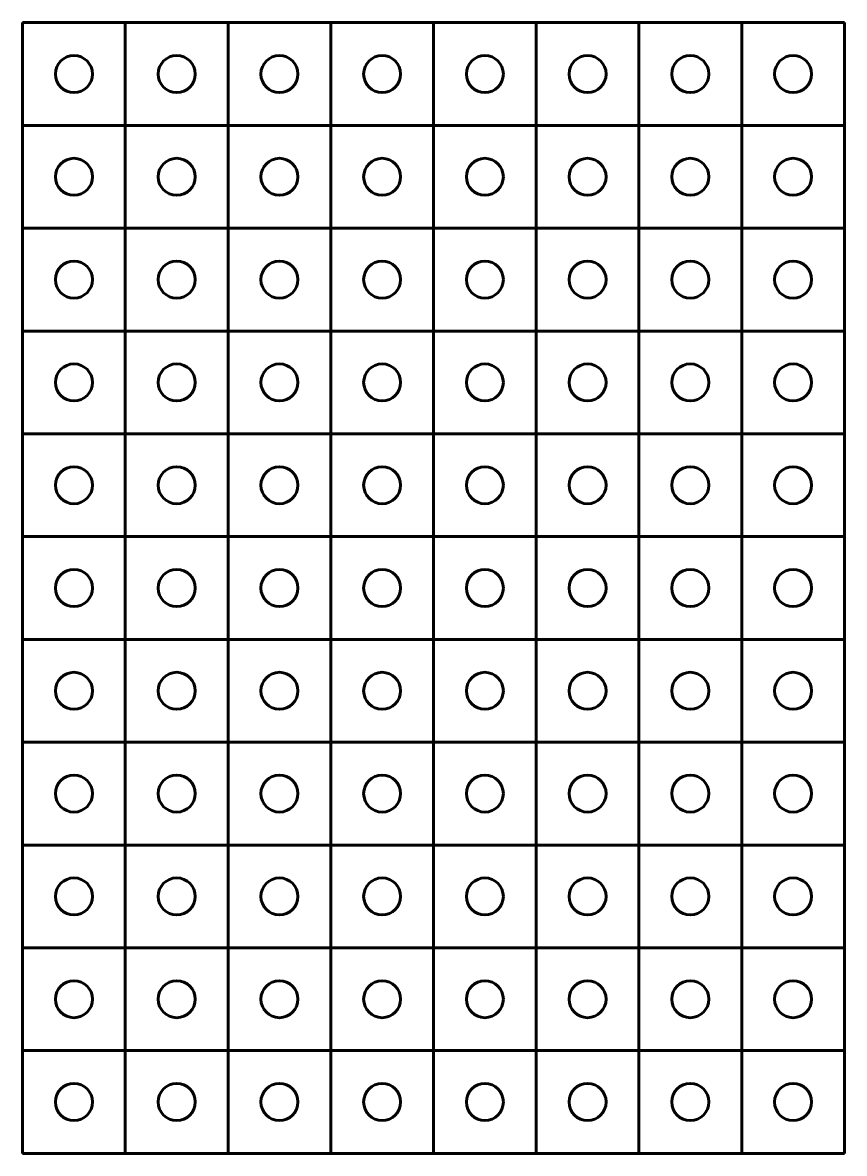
# Model space of a CAD drawing. Header units: millimetres. Extents: x -1927 to 2668, y -5887 to -3281.
# Drawn here: x -855 to -455, y -5828 to -5278 of the extents above; entities that cross this region are included whole.
import ezdxf

# ---------------------------------------------------------------- set-up
doc = ezdxf.new("R2010")
doc.units = ezdxf.units.MM
doc.linetypes.add('K5LT_BASIC', pattern=[0])

# ---------------------------------------------------------------- blocks, each defined once
blk = doc.blocks.new('U601')
at = {"color": 150, "linetype": 'K5LT_BASIC', "lineweight": 60, "true_color": 0x0080ff}
for p, q in [((-804.93, -5777.96), (-854.93, -5777.96)), ((-854.93, -5777.96), (-854.93, -5827.96)), ((-804.93, -5827.96), (-804.93, -5777.96)), ((-854.93, -5827.96), (-804.93, -5827.96))]:
    blk.add_line(p, q, dxfattribs=at)
blk = doc.blocks.new('U602')
at = {"color": 150, "linetype": 'K5LT_BASIC', "lineweight": 60, "true_color": 0x0080ff}
for p, q in [((-804.93, -5727.96), (-854.93, -5727.96)), ((-854.93, -5727.96), (-854.93, -5777.96)), ((-804.93, -5777.96), (-804.93, -5727.96)), ((-854.93, -5777.96), (-804.93, -5777.96))]:
    blk.add_line(p, q, dxfattribs=at)
blk = doc.blocks.new('U603')
at = {"color": 150, "linetype": 'K5LT_BASIC', "lineweight": 60, "true_color": 0x0080ff}
for p, q in [((-804.93, -5677.96), (-854.93, -5677.96)), ((-854.93, -5677.96), (-854.93, -5727.96)), ((-804.93, -5727.96), (-804.93, -5677.96)), ((-854.93, -5727.96), (-804.93, -5727.96))]:
    blk.add_line(p, q, dxfattribs=at)
blk = doc.blocks.new('U604')
at = {"color": 150, "linetype": 'K5LT_BASIC', "lineweight": 60, "true_color": 0x0080ff}
for p, q in [((-804.93, -5627.96), (-854.93, -5627.96)), ((-854.93, -5627.96), (-854.93, -5677.96)), ((-804.93, -5677.96), (-804.93, -5627.96)), ((-854.93, -5677.96), (-804.93, -5677.96))]:
    blk.add_line(p, q, dxfattribs=at)
blk = doc.blocks.new('U605')
at = {"color": 150, "linetype": 'K5LT_BASIC', "lineweight": 60, "true_color": 0x0080ff}
for p, q in [((-804.93, -5577.96), (-854.93, -5577.96)), ((-854.93, -5577.96), (-854.93, -5627.96)), ((-804.93, -5627.96), (-804.93, -5577.96)), ((-854.93, -5627.96), (-804.93, -5627.96))]:
    blk.add_line(p, q, dxfattribs=at)
blk = doc.blocks.new('U606')
at = {"color": 150, "linetype": 'K5LT_BASIC', "lineweight": 60, "true_color": 0x0080ff}
for p, q in [((-804.93, -5527.96), (-854.93, -5527.96)), ((-854.93, -5527.96), (-854.93, -5577.96)), ((-804.93, -5577.96), (-804.93, -5527.96)), ((-854.93, -5577.96), (-804.93, -5577.96))]:
    blk.add_line(p, q, dxfattribs=at)
blk = doc.blocks.new('U607')
at = {"color": 150, "linetype": 'K5LT_BASIC', "lineweight": 60, "true_color": 0x0080ff}
for p, q in [((-804.93, -5477.96), (-854.93, -5477.96)), ((-854.93, -5477.96), (-854.93, -5527.96)), ((-804.93, -5527.96), (-804.93, -5477.96)), ((-854.93, -5527.96), (-804.93, -5527.96))]:
    blk.add_line(p, q, dxfattribs=at)
blk = doc.blocks.new('U608')
at = {"color": 150, "linetype": 'K5LT_BASIC', "lineweight": 60, "true_color": 0x0080ff}
for p, q in [((-804.93, -5427.96), (-854.93, -5427.96)), ((-854.93, -5427.96), (-854.93, -5477.96)), ((-804.93, -5477.96), (-804.93, -5427.96)), ((-854.93, -5477.96), (-804.93, -5477.96))]:
    blk.add_line(p, q, dxfattribs=at)
blk = doc.blocks.new('U609')
at = {"color": 150, "linetype": 'K5LT_BASIC', "lineweight": 60, "true_color": 0x0080ff}
for p, q in [((-804.93, -5377.96), (-854.93, -5377.96)), ((-854.93, -5377.96), (-854.93, -5427.96)), ((-804.93, -5427.96), (-804.93, -5377.96)), ((-854.93, -5427.96), (-804.93, -5427.96))]:
    blk.add_line(p, q, dxfattribs=at)
blk = doc.blocks.new('U610')
at = {"color": 150, "linetype": 'K5LT_BASIC', "lineweight": 60, "true_color": 0x0080ff}
for p, q in [((-804.93, -5327.96), (-854.93, -5327.96)), ((-854.93, -5327.96), (-854.93, -5377.96)), ((-804.93, -5377.96), (-804.93, -5327.96)), ((-854.93, -5377.96), (-804.93, -5377.96))]:
    blk.add_line(p, q, dxfattribs=at)
blk = doc.blocks.new('U611')
at = {"color": 150, "linetype": 'K5LT_BASIC', "lineweight": 60, "true_color": 0x0080ff}
for p, q in [((-804.93, -5277.96), (-854.93, -5277.96)), ((-854.93, -5277.96), (-854.93, -5327.96)), ((-804.93, -5327.96), (-804.93, -5277.96)), ((-854.93, -5327.96), (-804.93, -5327.96))]:
    blk.add_line(p, q, dxfattribs=at)
blk = doc.blocks.new('U612')
at = {"color": 150, "linetype": 'K5LT_BASIC', "lineweight": 60, "true_color": 0x0080ff}
for p, q in [((-754.93, -5777.96), (-804.93, -5777.96)), ((-804.93, -5777.96), (-804.93, -5827.96)), ((-754.93, -5827.96), (-754.93, -5777.96)), ((-804.93, -5827.96), (-754.93, -5827.96))]:
    blk.add_line(p, q, dxfattribs=at)
blk = doc.blocks.new('U613')
at = {"color": 150, "linetype": 'K5LT_BASIC', "lineweight": 60, "true_color": 0x0080ff}
for p, q in [((-754.93, -5727.96), (-804.93, -5727.96)), ((-804.93, -5727.96), (-804.93, -5777.96)), ((-754.93, -5777.96), (-754.93, -5727.96)), ((-804.93, -5777.96), (-754.93, -5777.96))]:
    blk.add_line(p, q, dxfattribs=at)
blk = doc.blocks.new('U614')
at = {"color": 150, "linetype": 'K5LT_BASIC', "lineweight": 60, "true_color": 0x0080ff}
for p, q in [((-754.93, -5677.96), (-804.93, -5677.96)), ((-804.93, -5677.96), (-804.93, -5727.96)), ((-754.93, -5727.96), (-754.93, -5677.96)), ((-804.93, -5727.96), (-754.93, -5727.96))]:
    blk.add_line(p, q, dxfattribs=at)
blk = doc.blocks.new('U615')
at = {"color": 150, "linetype": 'K5LT_BASIC', "lineweight": 60, "true_color": 0x0080ff}
for p, q in [((-754.93, -5627.96), (-804.93, -5627.96)), ((-804.93, -5627.96), (-804.93, -5677.96)), ((-754.93, -5677.96), (-754.93, -5627.96)), ((-804.93, -5677.96), (-754.93, -5677.96))]:
    blk.add_line(p, q, dxfattribs=at)
blk = doc.blocks.new('U616')
at = {"color": 150, "linetype": 'K5LT_BASIC', "lineweight": 60, "true_color": 0x0080ff}
for p, q in [((-754.93, -5577.96), (-804.93, -5577.96)), ((-804.93, -5577.96), (-804.93, -5627.96)), ((-754.93, -5627.96), (-754.93, -5577.96)), ((-804.93, -5627.96), (-754.93, -5627.96))]:
    blk.add_line(p, q, dxfattribs=at)
blk = doc.blocks.new('U617')
at = {"color": 150, "linetype": 'K5LT_BASIC', "lineweight": 60, "true_color": 0x0080ff}
for p, q in [((-754.93, -5527.96), (-804.93, -5527.96)), ((-804.93, -5527.96), (-804.93, -5577.96)), ((-754.93, -5577.96), (-754.93, -5527.96)), ((-804.93, -5577.96), (-754.93, -5577.96))]:
    blk.add_line(p, q, dxfattribs=at)
blk = doc.blocks.new('U618')
at = {"color": 150, "linetype": 'K5LT_BASIC', "lineweight": 60, "true_color": 0x0080ff}
for p, q in [((-754.93, -5477.96), (-804.93, -5477.96)), ((-804.93, -5477.96), (-804.93, -5527.96)), ((-754.93, -5527.96), (-754.93, -5477.96)), ((-804.93, -5527.96), (-754.93, -5527.96))]:
    blk.add_line(p, q, dxfattribs=at)
blk = doc.blocks.new('U619')
at = {"color": 150, "linetype": 'K5LT_BASIC', "lineweight": 60, "true_color": 0x0080ff}
for p, q in [((-754.93, -5427.96), (-804.93, -5427.96)), ((-804.93, -5427.96), (-804.93, -5477.96)), ((-754.93, -5477.96), (-754.93, -5427.96)), ((-804.93, -5477.96), (-754.93, -5477.96))]:
    blk.add_line(p, q, dxfattribs=at)
blk = doc.blocks.new('U620')
at = {"color": 150, "linetype": 'K5LT_BASIC', "lineweight": 60, "true_color": 0x0080ff}
for p, q in [((-754.93, -5377.96), (-804.93, -5377.96)), ((-804.93, -5377.96), (-804.93, -5427.96)), ((-754.93, -5427.96), (-754.93, -5377.96)), ((-804.93, -5427.96), (-754.93, -5427.96))]:
    blk.add_line(p, q, dxfattribs=at)
blk = doc.blocks.new('U621')
at = {"color": 150, "linetype": 'K5LT_BASIC', "lineweight": 60, "true_color": 0x0080ff}
for p, q in [((-754.93, -5327.96), (-804.93, -5327.96)), ((-804.93, -5327.96), (-804.93, -5377.96)), ((-754.93, -5377.96), (-754.93, -5327.96)), ((-804.93, -5377.96), (-754.93, -5377.96))]:
    blk.add_line(p, q, dxfattribs=at)
blk = doc.blocks.new('U622')
at = {"color": 150, "linetype": 'K5LT_BASIC', "lineweight": 60, "true_color": 0x0080ff}
for p, q in [((-754.93, -5277.96), (-804.93, -5277.96)), ((-804.93, -5277.96), (-804.93, -5327.96)), ((-754.93, -5327.96), (-754.93, -5277.96)), ((-804.93, -5327.96), (-754.93, -5327.96))]:
    blk.add_line(p, q, dxfattribs=at)
blk = doc.blocks.new('U623')
at = {"color": 150, "linetype": 'K5LT_BASIC', "lineweight": 60, "true_color": 0x0080ff}
for p, q in [((-704.93, -5777.96), (-754.93, -5777.96)), ((-754.93, -5777.96), (-754.93, -5827.96)), ((-704.93, -5827.96), (-704.93, -5777.96)), ((-754.93, -5827.96), (-704.93, -5827.96))]:
    blk.add_line(p, q, dxfattribs=at)
blk = doc.blocks.new('U624')
at = {"color": 150, "linetype": 'K5LT_BASIC', "lineweight": 60, "true_color": 0x0080ff}
for p, q in [((-704.93, -5727.96), (-754.93, -5727.96)), ((-754.93, -5727.96), (-754.93, -5777.96)), ((-704.93, -5777.96), (-704.93, -5727.96)), ((-754.93, -5777.96), (-704.93, -5777.96))]:
    blk.add_line(p, q, dxfattribs=at)
blk = doc.blocks.new('U625')
at = {"color": 150, "linetype": 'K5LT_BASIC', "lineweight": 60, "true_color": 0x0080ff}
for p, q in [((-704.93, -5677.96), (-754.93, -5677.96)), ((-754.93, -5677.96), (-754.93, -5727.96)), ((-704.93, -5727.96), (-704.93, -5677.96)), ((-754.93, -5727.96), (-704.93, -5727.96))]:
    blk.add_line(p, q, dxfattribs=at)
blk = doc.blocks.new('U626')
at = {"color": 150, "linetype": 'K5LT_BASIC', "lineweight": 60, "true_color": 0x0080ff}
for p, q in [((-704.93, -5627.96), (-754.93, -5627.96)), ((-754.93, -5627.96), (-754.93, -5677.96)), ((-704.93, -5677.96), (-704.93, -5627.96)), ((-754.93, -5677.96), (-704.93, -5677.96))]:
    blk.add_line(p, q, dxfattribs=at)
blk = doc.blocks.new('U627')
at = {"color": 150, "linetype": 'K5LT_BASIC', "lineweight": 60, "true_color": 0x0080ff}
for p, q in [((-704.93, -5577.96), (-754.93, -5577.96)), ((-754.93, -5577.96), (-754.93, -5627.96)), ((-704.93, -5627.96), (-704.93, -5577.96)), ((-754.93, -5627.96), (-704.93, -5627.96))]:
    blk.add_line(p, q, dxfattribs=at)
blk = doc.blocks.new('U628')
at = {"color": 150, "linetype": 'K5LT_BASIC', "lineweight": 60, "true_color": 0x0080ff}
for p, q in [((-704.93, -5527.96), (-754.93, -5527.96)), ((-754.93, -5527.96), (-754.93, -5577.96)), ((-704.93, -5577.96), (-704.93, -5527.96)), ((-754.93, -5577.96), (-704.93, -5577.96))]:
    blk.add_line(p, q, dxfattribs=at)
blk = doc.blocks.new('U629')
at = {"color": 150, "linetype": 'K5LT_BASIC', "lineweight": 60, "true_color": 0x0080ff}
for p, q in [((-704.93, -5477.96), (-754.93, -5477.96)), ((-754.93, -5477.96), (-754.93, -5527.96)), ((-704.93, -5527.96), (-704.93, -5477.96)), ((-754.93, -5527.96), (-704.93, -5527.96))]:
    blk.add_line(p, q, dxfattribs=at)
blk = doc.blocks.new('U630')
at = {"color": 150, "linetype": 'K5LT_BASIC', "lineweight": 60, "true_color": 0x0080ff}
for p, q in [((-704.93, -5427.96), (-754.93, -5427.96)), ((-754.93, -5427.96), (-754.93, -5477.96)), ((-704.93, -5477.96), (-704.93, -5427.96)), ((-754.93, -5477.96), (-704.93, -5477.96))]:
    blk.add_line(p, q, dxfattribs=at)
blk = doc.blocks.new('U631')
at = {"color": 150, "linetype": 'K5LT_BASIC', "lineweight": 60, "true_color": 0x0080ff}
for p, q in [((-704.93, -5377.96), (-754.93, -5377.96)), ((-754.93, -5377.96), (-754.93, -5427.96)), ((-704.93, -5427.96), (-704.93, -5377.96)), ((-754.93, -5427.96), (-704.93, -5427.96))]:
    blk.add_line(p, q, dxfattribs=at)
blk = doc.blocks.new('U632')
at = {"color": 150, "linetype": 'K5LT_BASIC', "lineweight": 60, "true_color": 0x0080ff}
for p, q in [((-704.93, -5327.96), (-754.93, -5327.96)), ((-754.93, -5327.96), (-754.93, -5377.96)), ((-704.93, -5377.96), (-704.93, -5327.96)), ((-754.93, -5377.96), (-704.93, -5377.96))]:
    blk.add_line(p, q, dxfattribs=at)
blk = doc.blocks.new('U633')
at = {"color": 150, "linetype": 'K5LT_BASIC', "lineweight": 60, "true_color": 0x0080ff}
for p, q in [((-704.93, -5277.96), (-754.93, -5277.96)), ((-754.93, -5277.96), (-754.93, -5327.96)), ((-704.93, -5327.96), (-704.93, -5277.96)), ((-754.93, -5327.96), (-704.93, -5327.96))]:
    blk.add_line(p, q, dxfattribs=at)
blk = doc.blocks.new('U634')
at = {"color": 150, "linetype": 'K5LT_BASIC', "lineweight": 60, "true_color": 0x0080ff}
for p, q in [((-654.93, -5777.96), (-704.93, -5777.96)), ((-704.93, -5777.96), (-704.93, -5827.96)), ((-654.93, -5827.96), (-654.93, -5777.96)), ((-704.93, -5827.96), (-654.93, -5827.96))]:
    blk.add_line(p, q, dxfattribs=at)
blk = doc.blocks.new('U635')
at = {"color": 150, "linetype": 'K5LT_BASIC', "lineweight": 60, "true_color": 0x0080ff}
for p, q in [((-654.93, -5727.96), (-704.93, -5727.96)), ((-704.93, -5727.96), (-704.93, -5777.96)), ((-654.93, -5777.96), (-654.93, -5727.96)), ((-704.93, -5777.96), (-654.93, -5777.96))]:
    blk.add_line(p, q, dxfattribs=at)
blk = doc.blocks.new('U636')
at = {"color": 150, "linetype": 'K5LT_BASIC', "lineweight": 60, "true_color": 0x0080ff}
for p, q in [((-654.93, -5677.96), (-704.93, -5677.96)), ((-704.93, -5677.96), (-704.93, -5727.96)), ((-654.93, -5727.96), (-654.93, -5677.96)), ((-704.93, -5727.96), (-654.93, -5727.96))]:
    blk.add_line(p, q, dxfattribs=at)
blk = doc.blocks.new('U637')
at = {"color": 150, "linetype": 'K5LT_BASIC', "lineweight": 60, "true_color": 0x0080ff}
for p, q in [((-654.93, -5627.96), (-704.93, -5627.96)), ((-704.93, -5627.96), (-704.93, -5677.96)), ((-654.93, -5677.96), (-654.93, -5627.96)), ((-704.93, -5677.96), (-654.93, -5677.96))]:
    blk.add_line(p, q, dxfattribs=at)
blk = doc.blocks.new('U638')
at = {"color": 150, "linetype": 'K5LT_BASIC', "lineweight": 60, "true_color": 0x0080ff}
for p, q in [((-654.93, -5577.96), (-704.93, -5577.96)), ((-704.93, -5577.96), (-704.93, -5627.96)), ((-654.93, -5627.96), (-654.93, -5577.96)), ((-704.93, -5627.96), (-654.93, -5627.96))]:
    blk.add_line(p, q, dxfattribs=at)
blk = doc.blocks.new('U639')
at = {"color": 150, "linetype": 'K5LT_BASIC', "lineweight": 60, "true_color": 0x0080ff}
for p, q in [((-654.93, -5527.96), (-704.93, -5527.96)), ((-704.93, -5527.96), (-704.93, -5577.96)), ((-654.93, -5577.96), (-654.93, -5527.96)), ((-704.93, -5577.96), (-654.93, -5577.96))]:
    blk.add_line(p, q, dxfattribs=at)
blk = doc.blocks.new('U640')
at = {"color": 150, "linetype": 'K5LT_BASIC', "lineweight": 60, "true_color": 0x0080ff}
for p, q in [((-654.93, -5477.96), (-704.93, -5477.96)), ((-704.93, -5477.96), (-704.93, -5527.96)), ((-654.93, -5527.96), (-654.93, -5477.96)), ((-704.93, -5527.96), (-654.93, -5527.96))]:
    blk.add_line(p, q, dxfattribs=at)
blk = doc.blocks.new('U641')
at = {"color": 150, "linetype": 'K5LT_BASIC', "lineweight": 60, "true_color": 0x0080ff}
for p, q in [((-654.93, -5427.96), (-704.93, -5427.96)), ((-704.93, -5427.96), (-704.93, -5477.96)), ((-654.93, -5477.96), (-654.93, -5427.96)), ((-704.93, -5477.96), (-654.93, -5477.96))]:
    blk.add_line(p, q, dxfattribs=at)
blk = doc.blocks.new('U642')
at = {"color": 150, "linetype": 'K5LT_BASIC', "lineweight": 60, "true_color": 0x0080ff}
for p, q in [((-654.93, -5377.96), (-704.93, -5377.96)), ((-704.93, -5377.96), (-704.93, -5427.96)), ((-654.93, -5427.96), (-654.93, -5377.96)), ((-704.93, -5427.96), (-654.93, -5427.96))]:
    blk.add_line(p, q, dxfattribs=at)
blk = doc.blocks.new('U643')
at = {"color": 150, "linetype": 'K5LT_BASIC', "lineweight": 60, "true_color": 0x0080ff}
for p, q in [((-654.93, -5327.96), (-704.93, -5327.96)), ((-704.93, -5327.96), (-704.93, -5377.96)), ((-654.93, -5377.96), (-654.93, -5327.96)), ((-704.93, -5377.96), (-654.93, -5377.96))]:
    blk.add_line(p, q, dxfattribs=at)
blk = doc.blocks.new('U644')
at = {"color": 150, "linetype": 'K5LT_BASIC', "lineweight": 60, "true_color": 0x0080ff}
for p, q in [((-654.93, -5277.96), (-704.93, -5277.96)), ((-704.93, -5277.96), (-704.93, -5327.96)), ((-654.93, -5327.96), (-654.93, -5277.96)), ((-704.93, -5327.96), (-654.93, -5327.96))]:
    blk.add_line(p, q, dxfattribs=at)
blk = doc.blocks.new('U645')
at = {"color": 150, "linetype": 'K5LT_BASIC', "lineweight": 60, "true_color": 0x0080ff}
for p, q in [((-604.93, -5777.96), (-654.93, -5777.96)), ((-654.93, -5777.96), (-654.93, -5827.96)), ((-604.93, -5827.96), (-604.93, -5777.96)), ((-654.93, -5827.96), (-604.93, -5827.96))]:
    blk.add_line(p, q, dxfattribs=at)
blk = doc.blocks.new('U646')
at = {"color": 150, "linetype": 'K5LT_BASIC', "lineweight": 60, "true_color": 0x0080ff}
for p, q in [((-604.93, -5727.96), (-654.93, -5727.96)), ((-654.93, -5727.96), (-654.93, -5777.96)), ((-604.93, -5777.96), (-604.93, -5727.96)), ((-654.93, -5777.96), (-604.93, -5777.96))]:
    blk.add_line(p, q, dxfattribs=at)
blk = doc.blocks.new('U647')
at = {"color": 150, "linetype": 'K5LT_BASIC', "lineweight": 60, "true_color": 0x0080ff}
for p, q in [((-604.93, -5677.96), (-654.93, -5677.96)), ((-654.93, -5677.96), (-654.93, -5727.96)), ((-604.93, -5727.96), (-604.93, -5677.96)), ((-654.93, -5727.96), (-604.93, -5727.96))]:
    blk.add_line(p, q, dxfattribs=at)
blk = doc.blocks.new('U648')
at = {"color": 150, "linetype": 'K5LT_BASIC', "lineweight": 60, "true_color": 0x0080ff}
for p, q in [((-604.93, -5627.96), (-654.93, -5627.96)), ((-654.93, -5627.96), (-654.93, -5677.96)), ((-604.93, -5677.96), (-604.93, -5627.96)), ((-654.93, -5677.96), (-604.93, -5677.96))]:
    blk.add_line(p, q, dxfattribs=at)
blk = doc.blocks.new('U649')
at = {"color": 150, "linetype": 'K5LT_BASIC', "lineweight": 60, "true_color": 0x0080ff}
for p, q in [((-604.93, -5577.96), (-654.93, -5577.96)), ((-654.93, -5577.96), (-654.93, -5627.96)), ((-604.93, -5627.96), (-604.93, -5577.96)), ((-654.93, -5627.96), (-604.93, -5627.96))]:
    blk.add_line(p, q, dxfattribs=at)
blk = doc.blocks.new('U650')
at = {"color": 150, "linetype": 'K5LT_BASIC', "lineweight": 60, "true_color": 0x0080ff}
for p, q in [((-604.93, -5527.96), (-654.93, -5527.96)), ((-654.93, -5527.96), (-654.93, -5577.96)), ((-604.93, -5577.96), (-604.93, -5527.96)), ((-654.93, -5577.96), (-604.93, -5577.96))]:
    blk.add_line(p, q, dxfattribs=at)
blk = doc.blocks.new('U651')
at = {"color": 150, "linetype": 'K5LT_BASIC', "lineweight": 60, "true_color": 0x0080ff}
for p, q in [((-604.93, -5477.96), (-654.93, -5477.96)), ((-654.93, -5477.96), (-654.93, -5527.96)), ((-604.93, -5527.96), (-604.93, -5477.96)), ((-654.93, -5527.96), (-604.93, -5527.96))]:
    blk.add_line(p, q, dxfattribs=at)
blk = doc.blocks.new('U652')
at = {"color": 150, "linetype": 'K5LT_BASIC', "lineweight": 60, "true_color": 0x0080ff}
for p, q in [((-604.93, -5427.96), (-654.93, -5427.96)), ((-654.93, -5427.96), (-654.93, -5477.96)), ((-604.93, -5477.96), (-604.93, -5427.96)), ((-654.93, -5477.96), (-604.93, -5477.96))]:
    blk.add_line(p, q, dxfattribs=at)
blk = doc.blocks.new('U653')
at = {"color": 150, "linetype": 'K5LT_BASIC', "lineweight": 60, "true_color": 0x0080ff}
for p, q in [((-604.93, -5377.96), (-654.93, -5377.96)), ((-654.93, -5377.96), (-654.93, -5427.96)), ((-604.93, -5427.96), (-604.93, -5377.96)), ((-654.93, -5427.96), (-604.93, -5427.96))]:
    blk.add_line(p, q, dxfattribs=at)
blk = doc.blocks.new('U654')
at = {"color": 150, "linetype": 'K5LT_BASIC', "lineweight": 60, "true_color": 0x0080ff}
for p, q in [((-604.93, -5327.96), (-654.93, -5327.96)), ((-654.93, -5327.96), (-654.93, -5377.96)), ((-604.93, -5377.96), (-604.93, -5327.96)), ((-654.93, -5377.96), (-604.93, -5377.96))]:
    blk.add_line(p, q, dxfattribs=at)
blk = doc.blocks.new('U655')
at = {"color": 150, "linetype": 'K5LT_BASIC', "lineweight": 60, "true_color": 0x0080ff}
for p, q in [((-604.93, -5277.96), (-654.93, -5277.96)), ((-654.93, -5277.96), (-654.93, -5327.96)), ((-604.93, -5327.96), (-604.93, -5277.96)), ((-654.93, -5327.96), (-604.93, -5327.96))]:
    blk.add_line(p, q, dxfattribs=at)
blk = doc.blocks.new('U656')
at = {"color": 150, "linetype": 'K5LT_BASIC', "lineweight": 60, "true_color": 0x0080ff}
for p, q in [((-554.93, -5777.96), (-604.93, -5777.96)), ((-604.93, -5777.96), (-604.93, -5827.96)), ((-554.93, -5827.96), (-554.93, -5777.96)), ((-604.93, -5827.96), (-554.93, -5827.96))]:
    blk.add_line(p, q, dxfattribs=at)
blk = doc.blocks.new('U657')
at = {"color": 150, "linetype": 'K5LT_BASIC', "lineweight": 60, "true_color": 0x0080ff}
for p, q in [((-554.93, -5727.96), (-604.93, -5727.96)), ((-604.93, -5727.96), (-604.93, -5777.96)), ((-554.93, -5777.96), (-554.93, -5727.96)), ((-604.93, -5777.96), (-554.93, -5777.96))]:
    blk.add_line(p, q, dxfattribs=at)
blk = doc.blocks.new('U658')
at = {"color": 150, "linetype": 'K5LT_BASIC', "lineweight": 60, "true_color": 0x0080ff}
for p, q in [((-554.93, -5677.96), (-604.93, -5677.96)), ((-604.93, -5677.96), (-604.93, -5727.96)), ((-554.93, -5727.96), (-554.93, -5677.96)), ((-604.93, -5727.96), (-554.93, -5727.96))]:
    blk.add_line(p, q, dxfattribs=at)
blk = doc.blocks.new('U659')
at = {"color": 150, "linetype": 'K5LT_BASIC', "lineweight": 60, "true_color": 0x0080ff}
for p, q in [((-554.93, -5627.96), (-604.93, -5627.96)), ((-604.93, -5627.96), (-604.93, -5677.96)), ((-554.93, -5677.96), (-554.93, -5627.96)), ((-604.93, -5677.96), (-554.93, -5677.96))]:
    blk.add_line(p, q, dxfattribs=at)
blk = doc.blocks.new('U660')
at = {"color": 150, "linetype": 'K5LT_BASIC', "lineweight": 60, "true_color": 0x0080ff}
for p, q in [((-554.93, -5577.96), (-604.93, -5577.96)), ((-604.93, -5577.96), (-604.93, -5627.96)), ((-554.93, -5627.96), (-554.93, -5577.96)), ((-604.93, -5627.96), (-554.93, -5627.96))]:
    blk.add_line(p, q, dxfattribs=at)
blk = doc.blocks.new('U661')
at = {"color": 150, "linetype": 'K5LT_BASIC', "lineweight": 60, "true_color": 0x0080ff}
for p, q in [((-554.93, -5527.96), (-604.93, -5527.96)), ((-604.93, -5527.96), (-604.93, -5577.96)), ((-554.93, -5577.96), (-554.93, -5527.96)), ((-604.93, -5577.96), (-554.93, -5577.96))]:
    blk.add_line(p, q, dxfattribs=at)
blk = doc.blocks.new('U662')
at = {"color": 150, "linetype": 'K5LT_BASIC', "lineweight": 60, "true_color": 0x0080ff}
for p, q in [((-554.93, -5477.96), (-604.93, -5477.96)), ((-604.93, -5477.96), (-604.93, -5527.96)), ((-554.93, -5527.96), (-554.93, -5477.96)), ((-604.93, -5527.96), (-554.93, -5527.96))]:
    blk.add_line(p, q, dxfattribs=at)
blk = doc.blocks.new('U663')
at = {"color": 150, "linetype": 'K5LT_BASIC', "lineweight": 60, "true_color": 0x0080ff}
for p, q in [((-554.93, -5427.96), (-604.93, -5427.96)), ((-604.93, -5427.96), (-604.93, -5477.96)), ((-554.93, -5477.96), (-554.93, -5427.96)), ((-604.93, -5477.96), (-554.93, -5477.96))]:
    blk.add_line(p, q, dxfattribs=at)
blk = doc.blocks.new('U664')
at = {"color": 150, "linetype": 'K5LT_BASIC', "lineweight": 60, "true_color": 0x0080ff}
for p, q in [((-554.93, -5377.96), (-604.93, -5377.96)), ((-604.93, -5377.96), (-604.93, -5427.96)), ((-554.93, -5427.96), (-554.93, -5377.96)), ((-604.93, -5427.96), (-554.93, -5427.96))]:
    blk.add_line(p, q, dxfattribs=at)
blk = doc.blocks.new('U665')
at = {"color": 150, "linetype": 'K5LT_BASIC', "lineweight": 60, "true_color": 0x0080ff}
for p, q in [((-554.93, -5327.96), (-604.93, -5327.96)), ((-604.93, -5327.96), (-604.93, -5377.96)), ((-554.93, -5377.96), (-554.93, -5327.96)), ((-604.93, -5377.96), (-554.93, -5377.96))]:
    blk.add_line(p, q, dxfattribs=at)
blk = doc.blocks.new('U666')
at = {"color": 150, "linetype": 'K5LT_BASIC', "lineweight": 60, "true_color": 0x0080ff}
for p, q in [((-554.93, -5277.96), (-604.93, -5277.96)), ((-604.93, -5277.96), (-604.93, -5327.96)), ((-554.93, -5327.96), (-554.93, -5277.96)), ((-604.93, -5327.96), (-554.93, -5327.96))]:
    blk.add_line(p, q, dxfattribs=at)
blk = doc.blocks.new('U667')
at = {"color": 150, "linetype": 'K5LT_BASIC', "lineweight": 60, "true_color": 0x0080ff}
for p, q in [((-504.93, -5777.96), (-554.93, -5777.96)), ((-554.93, -5777.96), (-554.93, -5827.96)), ((-504.93, -5827.96), (-504.93, -5777.96)), ((-554.93, -5827.96), (-504.93, -5827.96))]:
    blk.add_line(p, q, dxfattribs=at)
blk = doc.blocks.new('U668')
at = {"color": 150, "linetype": 'K5LT_BASIC', "lineweight": 60, "true_color": 0x0080ff}
for p, q in [((-504.93, -5727.96), (-554.93, -5727.96)), ((-554.93, -5727.96), (-554.93, -5777.96)), ((-504.93, -5777.96), (-504.93, -5727.96)), ((-554.93, -5777.96), (-504.93, -5777.96))]:
    blk.add_line(p, q, dxfattribs=at)
blk = doc.blocks.new('U669')
at = {"color": 150, "linetype": 'K5LT_BASIC', "lineweight": 60, "true_color": 0x0080ff}
for p, q in [((-504.93, -5677.96), (-554.93, -5677.96)), ((-554.93, -5677.96), (-554.93, -5727.96)), ((-504.93, -5727.96), (-504.93, -5677.96)), ((-554.93, -5727.96), (-504.93, -5727.96))]:
    blk.add_line(p, q, dxfattribs=at)
blk = doc.blocks.new('U670')
at = {"color": 150, "linetype": 'K5LT_BASIC', "lineweight": 60, "true_color": 0x0080ff}
for p, q in [((-504.93, -5627.96), (-554.93, -5627.96)), ((-554.93, -5627.96), (-554.93, -5677.96)), ((-504.93, -5677.96), (-504.93, -5627.96)), ((-554.93, -5677.96), (-504.93, -5677.96))]:
    blk.add_line(p, q, dxfattribs=at)
blk = doc.blocks.new('U671')
at = {"color": 150, "linetype": 'K5LT_BASIC', "lineweight": 60, "true_color": 0x0080ff}
for p, q in [((-504.93, -5577.96), (-554.93, -5577.96)), ((-554.93, -5577.96), (-554.93, -5627.96)), ((-504.93, -5627.96), (-504.93, -5577.96)), ((-554.93, -5627.96), (-504.93, -5627.96))]:
    blk.add_line(p, q, dxfattribs=at)
blk = doc.blocks.new('U672')
at = {"color": 150, "linetype": 'K5LT_BASIC', "lineweight": 60, "true_color": 0x0080ff}
for p, q in [((-504.93, -5527.96), (-554.93, -5527.96)), ((-554.93, -5527.96), (-554.93, -5577.96)), ((-504.93, -5577.96), (-504.93, -5527.96)), ((-554.93, -5577.96), (-504.93, -5577.96))]:
    blk.add_line(p, q, dxfattribs=at)
blk = doc.blocks.new('U673')
at = {"color": 150, "linetype": 'K5LT_BASIC', "lineweight": 60, "true_color": 0x0080ff}
for p, q in [((-504.93, -5477.96), (-554.93, -5477.96)), ((-554.93, -5477.96), (-554.93, -5527.96)), ((-504.93, -5527.96), (-504.93, -5477.96)), ((-554.93, -5527.96), (-504.93, -5527.96))]:
    blk.add_line(p, q, dxfattribs=at)
blk = doc.blocks.new('U674')
at = {"color": 150, "linetype": 'K5LT_BASIC', "lineweight": 60, "true_color": 0x0080ff}
for p, q in [((-504.93, -5427.96), (-554.93, -5427.96)), ((-554.93, -5427.96), (-554.93, -5477.96)), ((-504.93, -5477.96), (-504.93, -5427.96)), ((-554.93, -5477.96), (-504.93, -5477.96))]:
    blk.add_line(p, q, dxfattribs=at)
blk = doc.blocks.new('U675')
at = {"color": 150, "linetype": 'K5LT_BASIC', "lineweight": 60, "true_color": 0x0080ff}
for p, q in [((-504.93, -5377.96), (-554.93, -5377.96)), ((-554.93, -5377.96), (-554.93, -5427.96)), ((-504.93, -5427.96), (-504.93, -5377.96)), ((-554.93, -5427.96), (-504.93, -5427.96))]:
    blk.add_line(p, q, dxfattribs=at)
blk = doc.blocks.new('U676')
at = {"color": 150, "linetype": 'K5LT_BASIC', "lineweight": 60, "true_color": 0x0080ff}
for p, q in [((-504.93, -5327.96), (-554.93, -5327.96)), ((-554.93, -5327.96), (-554.93, -5377.96)), ((-504.93, -5377.96), (-504.93, -5327.96)), ((-554.93, -5377.96), (-504.93, -5377.96))]:
    blk.add_line(p, q, dxfattribs=at)
blk = doc.blocks.new('U677')
at = {"color": 150, "linetype": 'K5LT_BASIC', "lineweight": 60, "true_color": 0x0080ff}
for p, q in [((-504.93, -5277.96), (-554.93, -5277.96)), ((-554.93, -5277.96), (-554.93, -5327.96)), ((-504.93, -5327.96), (-504.93, -5277.96)), ((-554.93, -5327.96), (-504.93, -5327.96))]:
    blk.add_line(p, q, dxfattribs=at)
blk = doc.blocks.new('U678')
at = {"color": 150, "linetype": 'K5LT_BASIC', "lineweight": 60, "true_color": 0x0080ff}
for p, q in [((-454.93, -5777.96), (-504.93, -5777.96)), ((-504.93, -5777.96), (-504.93, -5827.96)), ((-454.93, -5827.96), (-454.93, -5777.96)), ((-504.93, -5827.96), (-454.93, -5827.96))]:
    blk.add_line(p, q, dxfattribs=at)
blk = doc.blocks.new('U679')
at = {"color": 150, "linetype": 'K5LT_BASIC', "lineweight": 60, "true_color": 0x0080ff}
for p, q in [((-454.93, -5727.96), (-504.93, -5727.96)), ((-504.93, -5727.96), (-504.93, -5777.96)), ((-454.93, -5777.96), (-454.93, -5727.96)), ((-504.93, -5777.96), (-454.93, -5777.96))]:
    blk.add_line(p, q, dxfattribs=at)
blk = doc.blocks.new('U680')
at = {"color": 150, "linetype": 'K5LT_BASIC', "lineweight": 60, "true_color": 0x0080ff}
for p, q in [((-454.93, -5677.96), (-504.93, -5677.96)), ((-504.93, -5677.96), (-504.93, -5727.96)), ((-454.93, -5727.96), (-454.93, -5677.96)), ((-504.93, -5727.96), (-454.93, -5727.96))]:
    blk.add_line(p, q, dxfattribs=at)
blk = doc.blocks.new('U681')
at = {"color": 150, "linetype": 'K5LT_BASIC', "lineweight": 60, "true_color": 0x0080ff}
for p, q in [((-454.93, -5627.96), (-504.93, -5627.96)), ((-504.93, -5627.96), (-504.93, -5677.96)), ((-454.93, -5677.96), (-454.93, -5627.96)), ((-504.93, -5677.96), (-454.93, -5677.96))]:
    blk.add_line(p, q, dxfattribs=at)
blk = doc.blocks.new('U682')
at = {"color": 150, "linetype": 'K5LT_BASIC', "lineweight": 60, "true_color": 0x0080ff}
for p, q in [((-454.93, -5577.96), (-504.93, -5577.96)), ((-504.93, -5577.96), (-504.93, -5627.96)), ((-454.93, -5627.96), (-454.93, -5577.96)), ((-504.93, -5627.96), (-454.93, -5627.96))]:
    blk.add_line(p, q, dxfattribs=at)
blk = doc.blocks.new('U683')
at = {"color": 150, "linetype": 'K5LT_BASIC', "lineweight": 60, "true_color": 0x0080ff}
for p, q in [((-454.93, -5527.96), (-504.93, -5527.96)), ((-504.93, -5527.96), (-504.93, -5577.96)), ((-454.93, -5577.96), (-454.93, -5527.96)), ((-504.93, -5577.96), (-454.93, -5577.96))]:
    blk.add_line(p, q, dxfattribs=at)
blk = doc.blocks.new('U684')
at = {"color": 150, "linetype": 'K5LT_BASIC', "lineweight": 60, "true_color": 0x0080ff}
for p, q in [((-454.93, -5477.96), (-504.93, -5477.96)), ((-504.93, -5477.96), (-504.93, -5527.96)), ((-454.93, -5527.96), (-454.93, -5477.96)), ((-504.93, -5527.96), (-454.93, -5527.96))]:
    blk.add_line(p, q, dxfattribs=at)
blk = doc.blocks.new('U685')
at = {"color": 150, "linetype": 'K5LT_BASIC', "lineweight": 60, "true_color": 0x0080ff}
for p, q in [((-454.93, -5427.96), (-504.93, -5427.96)), ((-504.93, -5427.96), (-504.93, -5477.96)), ((-454.93, -5477.96), (-454.93, -5427.96)), ((-504.93, -5477.96), (-454.93, -5477.96))]:
    blk.add_line(p, q, dxfattribs=at)
blk = doc.blocks.new('U686')
at = {"color": 150, "linetype": 'K5LT_BASIC', "lineweight": 60, "true_color": 0x0080ff}
for p, q in [((-454.93, -5377.96), (-504.93, -5377.96)), ((-504.93, -5377.96), (-504.93, -5427.96)), ((-454.93, -5427.96), (-454.93, -5377.96)), ((-504.93, -5427.96), (-454.93, -5427.96))]:
    blk.add_line(p, q, dxfattribs=at)
blk = doc.blocks.new('U687')
at = {"color": 150, "linetype": 'K5LT_BASIC', "lineweight": 60, "true_color": 0x0080ff}
for p, q in [((-454.93, -5327.96), (-504.93, -5327.96)), ((-504.93, -5327.96), (-504.93, -5377.96)), ((-454.93, -5377.96), (-454.93, -5327.96)), ((-504.93, -5377.96), (-454.93, -5377.96))]:
    blk.add_line(p, q, dxfattribs=at)
blk = doc.blocks.new('U688')
at = {"color": 150, "linetype": 'K5LT_BASIC', "lineweight": 60, "true_color": 0x0080ff}
for p, q in [((-454.93, -5277.96), (-504.93, -5277.96)), ((-504.93, -5277.96), (-504.93, -5327.96)), ((-454.93, -5327.96), (-454.93, -5277.96)), ((-504.93, -5327.96), (-454.93, -5327.96))]:
    blk.add_line(p, q, dxfattribs=at)

msp = doc.modelspace()

# ---------------------------------------------------------------- linework, layer by layer
at = {"color": 150, "linetype": 'K5LT_BASIC', "lineweight": 60, "true_color": 0x0080ff}
for centre in [(-829.93, -5302.96), (-779.93, -5302.96), (-729.93, -5302.96), (-679.93, -5302.96), (-629.93, -5302.96), (-579.93, -5302.96), (-529.93, -5302.96), (-479.93, -5302.96), (-829.93, -5352.96), (-779.93, -5352.96), (-729.93, -5352.96), (-679.93, -5352.96), (-629.93, -5352.96), (-579.93, -5352.96), (-529.93, -5352.96), (-479.93, -5352.96), (-829.93, -5402.96), (-779.93, -5402.96), (-729.93, -5402.96), (-679.93, -5402.96), (-629.93, -5402.96), (-579.93, -5402.96), (-529.93, -5402.96), (-479.93, -5402.96), (-829.93, -5452.96), (-779.93, -5452.96), (-729.93, -5452.96), (-679.93, -5452.96), (-629.93, -5452.96), (-579.93, -5452.96), (-529.93, -5452.96), (-479.93, -5452.96), (-829.93, -5502.96), (-779.93, -5502.96), (-729.93, -5502.96), (-679.93, -5502.96), (-629.93, -5502.96), (-579.93, -5502.96), (-529.93, -5502.96), (-479.93, -5502.96), (-829.93, -5552.96), (-779.93, -5552.96), (-729.93, -5552.96), (-679.93, -5552.96), (-629.93, -5552.96), (-579.93, -5552.96), (-529.93, -5552.96), (-479.93, -5552.96), (-829.93, -5602.96), (-779.93, -5602.96), (-729.93, -5602.96), (-679.93, -5602.96), (-629.93, -5602.96), (-579.93, -5602.96), (-529.93, -5602.96), (-479.93, -5602.96), (-829.93, -5652.96), (-779.93, -5652.96), (-729.93, -5652.96), (-679.93, -5652.96), (-629.93, -5652.96), (-579.93, -5652.96), (-529.93, -5652.96), (-479.93, -5652.96), (-829.93, -5702.96), (-779.93, -5702.96), (-729.93, -5702.96), (-679.93, -5702.96), (-629.93, -5702.96), (-579.93, -5702.96), (-529.93, -5702.96), (-479.93, -5702.96), (-829.93, -5752.96), (-779.93, -5752.96), (-729.93, -5752.96), (-679.93, -5752.96), (-629.93, -5752.96), (-579.93, -5752.96), (-529.93, -5752.96), (-479.93, -5752.96), (-829.93, -5802.96), (-779.93, -5802.96), (-729.93, -5802.96), (-679.93, -5802.96), (-629.93, -5802.96), (-579.93, -5802.96), (-529.93, -5802.96), (-479.93, -5802.96)]:
    msp.add_circle(centre, 9, dxfattribs=at)

# ---------------------------------------------------------------- block references
for name in ['U611', 'U622', 'U633', 'U644', 'U655', 'U666', 'U677', 'U688', 'U610', 'U621', 'U632', 'U643', 'U654', 'U665', 'U676', 'U687', 'U609', 'U620', 'U631', 'U642', 'U653', 'U664', 'U675', 'U686', 'U608', 'U619', 'U630', 'U641', 'U652', 'U663', 'U674', 'U685', 'U607', 'U618', 'U629', 'U640', 'U651', 'U662', 'U673', 'U684', 'U606', 'U617', 'U628', 'U639', 'U650', 'U661', 'U672', 'U683', 'U605', 'U616', 'U627', 'U638', 'U649', 'U660', 'U671', 'U682', 'U604', 'U615', 'U626', 'U637', 'U648', 'U659', 'U670', 'U681', 'U603', 'U614', 'U625', 'U636', 'U647', 'U658', 'U669', 'U680', 'U602', 'U613', 'U624', 'U635', 'U646', 'U657', 'U668', 'U679', 'U601', 'U612', 'U623', 'U634', 'U645', 'U656', 'U667', 'U678']:
    msp.add_blockref(name, (0, 0))

doc.saveas('drawing.dxf')
